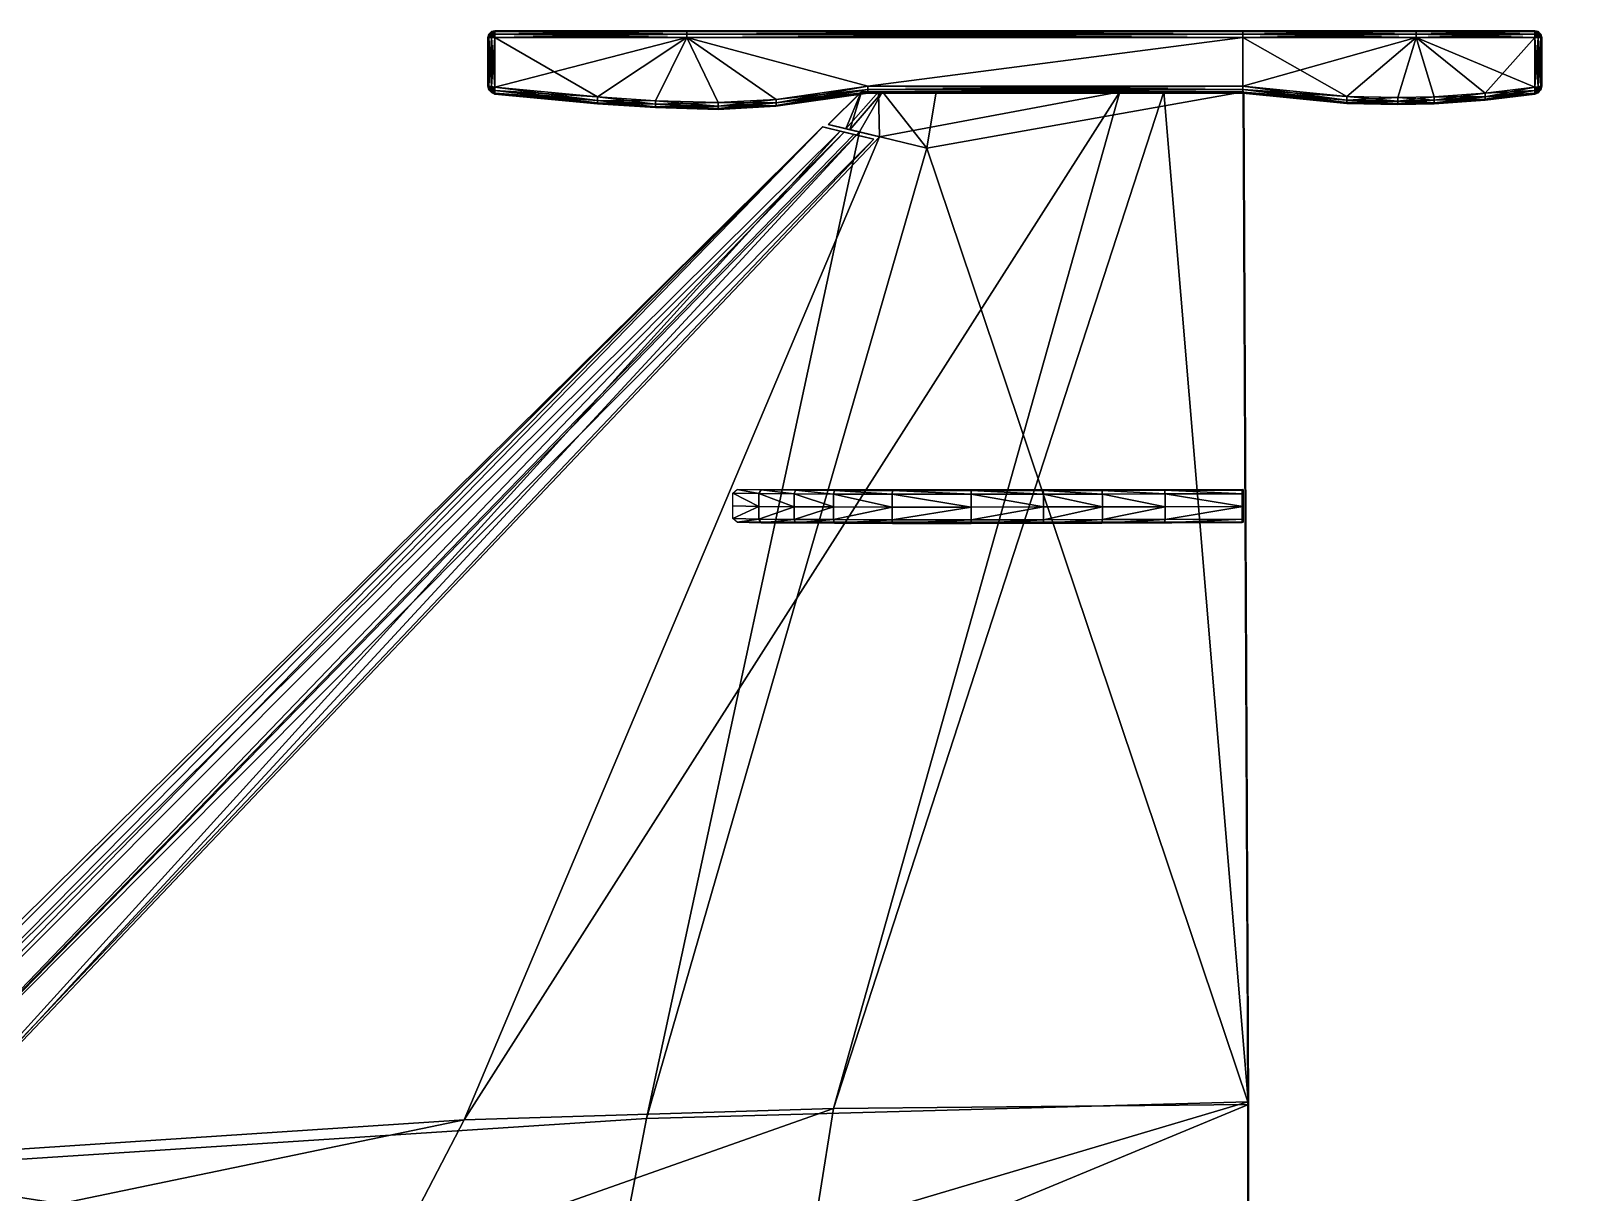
# Model space of a CAD drawing. Extents: x -9.8 to 5.7, y -5.1 to 5.1.
# Drawn here: x -1.013 to 3.205, y 1.9 to 5.09 of the extents above; entities that cross this region are included whole.
import ezdxf

# ---------------------------------------------------------------- set-up
doc = ezdxf.new("R2010")
doc.units = 0
doc.layers.add('ShapeIndexedFaceSet', color=250, linetype='CONTINUOUS')

msp = doc.modelspace()

# ---------------------------------------------------------------- meshes
at = {"layer": 'ShapeIndexedFaceSet', "color": 250}
mesh = msp.add_polyface(dxfattribs=at)
corners = [(0.24531, 4.937881, -1.72853), (0.24752, 4.929351, -1.72861), (0.253539, 4.932031, -1.73097), (0.25227, 4.936951, -1.73092), (0.245309, 5.071471, -1.728529), (0.25227, 5.071471, -1.730919), (0.24752, 5.079711, -1.728609), (0.253539, 5.076231, -1.730969), (0.253539, 5.085741, -1.728829), (0.24276, 4.938221, -1.72558), (0.24531, 4.928371, -1.72566), (0.24276, 5.071471, -1.725579), (0.245309, 5.080981, -1.725659), (0.25227, 5.087941, -1.725859), (0.24276, 4.938221, -1.70135), (0.24531, 4.928371, -1.70128), (0.24276, 5.07147, -1.701349), (0.245309, 5.08098, -1.701279), (0.25227, 5.087941, -1.701069), (0.24531, 4.937881, -1.69841), (0.24751, 4.92935, -1.69833), (0.245309, 5.07147, -1.698409), (0.24752, 5.079711, -1.698329), (0.253539, 5.085741, -1.698109), (0.253539, 4.922521, -1.69811), (0.253539, 4.932031, -1.69597), (0.25227, 4.936951, -1.69602), (0.25227, 5.07147, -1.696019), (0.253539, 5.076231, -1.695969)]
mesh.append_faces([[corners[k] for k in face] for face in [(0, 1, 2), (2, 3, 0), (4, 0, 3), (3, 5, 4), (6, 4, 5), (5, 7, 6), (8, 6, 7), (9, 10, 1), (1, 0, 9), (11, 9, 0), (0, 4, 11), (12, 11, 4), (4, 6, 12), (13, 12, 6), (6, 8, 13), (14, 15, 10), (10, 9, 14), (16, 14, 9), (9, 11, 16), (17, 16, 11), (11, 12, 17), (18, 17, 12), (12, 13, 18), (19, 20, 15), (15, 14, 19), (21, 19, 14), (14, 16, 21), (22, 21, 16), (16, 17, 22), (23, 22, 17), (17, 18, 23), (24, 20, 25), (26, 25, 20), (20, 19, 26), (27, 26, 19), (19, 21, 27), (28, 27, 21), (21, 22, 28)]], dxfattribs={"color": 250})
mesh = msp.add_polyface(dxfattribs=at)
corners = [(0.789049, 5.071471, -1.750389), (0.261779, 5.071471, -1.732099), (0.261779, 4.935701, -1.73211), (0.257029, 4.928091, -1.73111), (0.261779, 4.926191, -1.73131), (0.253539, 4.932031, -1.73097), (0.25227, 4.936951, -1.73092), (0.25227, 5.071471, -1.730919), (0.253539, 5.076231, -1.730969), (0.257029, 5.079711, -1.731109), (0.261779, 5.080981, -1.731309), (0.789049, 5.080981, -1.748799), (0.24752, 4.929351, -1.72861), (0.253539, 5.085741, -1.728829), (0.261779, 5.087941, -1.729119), (0.789049, 5.087941, -1.744479), (0.261779, 5.090491, -1.726139), (0.25227, 5.087941, -1.725859), (0.789049, 5.090491, -1.738559), (0.261779, 5.09049, -1.700799), (0.25227, 5.087941, -1.701069), (0.789049, 5.09049, -1.688369), (0.261779, 5.087941, -1.697809), (0.253539, 5.085741, -1.698109), (0.789049, 5.087941, -1.682459), (0.257029, 5.079711, -1.695819), (0.253539, 5.076231, -1.695969), (0.24752, 5.079711, -1.698329), (0.261779, 5.08098, -1.695629), (0.789049, 5.08098, -1.678129), (0.257029, 4.928091, -1.69582), (0.261779, 4.9357, -1.69483), (0.261779, 4.92619, -1.69563), (0.253539, 4.932031, -1.69597), (0.25227, 4.936951, -1.69602), (0.261779, 5.07147, -1.694829), (0.25227, 5.07147, -1.696019), (0.789049, 5.07147, -1.676549), (0.54333, 4.908511, -1.68404)]
mesh.append_faces([[corners[k] for k in face] for face in [(0, 1, 2), (3, 4, 2), (5, 3, 2), (6, 5, 2), (7, 6, 2), (2, 1, 7), (8, 7, 1), (9, 8, 1), (10, 9, 1), (11, 10, 1), (3, 5, 12), (8, 9, 13), (14, 13, 9), (9, 10, 14), (15, 14, 10), (16, 17, 13), (13, 14, 16), (18, 16, 14), (19, 20, 17), (17, 16, 19), (21, 19, 16), (22, 23, 20), (20, 19, 22), (24, 22, 19), (25, 26, 27), (27, 23, 25), (28, 25, 23), (23, 22, 28), (29, 28, 22), (30, 31, 32), (33, 31, 30), (34, 31, 33), (35, 31, 34), (34, 36, 35), (26, 35, 36), (25, 35, 26), (28, 35, 25), (37, 35, 28), (38, 31, 35)]], dxfattribs={"color": 250})
mesh = msp.add_polyface(dxfattribs=at)
corners = [(0.789049, 5.071471, -1.750389), (1.03475, 4.901961, -1.75608), (1.286229, 4.938221, -1.76005), (0.703319, 4.898291, -1.74798), (0.87478, 4.892931, -1.75258), (0.261779, 4.935701, -1.73211), (0.54333, 4.908511, -1.7429), (1.03454, 4.892421, -1.75425), (0.703309, 4.888781, -1.7465), (0.261779, 5.071471, -1.732099), (0.789049, 5.080981, -1.748799), (1.286229, 4.928711, -1.75805), (1.03419, 4.885411, -1.74925), (0.261779, 4.919231, -1.72912), (0.543589, 4.892011, -1.73819), (0.54343, 4.898991, -1.74164), (0.261779, 5.080981, -1.731309), (0.789049, 5.087941, -1.744479), (1.286229, 4.921751, -1.75259), (1.03398, 4.882831, -1.74242), (0.261779, 4.916681, -1.72614), (0.54368, 4.889461, -1.73348), (0.261779, 5.087941, -1.729119), (0.789049, 5.090491, -1.738559), (1.286229, 4.919201, -1.74513), (1.03398, 4.882831, -1.68451), (0.261779, 4.91668, -1.7008), (0.54368, 4.889461, -1.69345), (0.261779, 5.090491, -1.726139), (0.789049, 5.09049, -1.688369), (1.286229, 4.919201, -1.68181), (1.03419, 4.88541, -1.67769), (0.261779, 4.919231, -1.69781), (0.543589, 4.892011, -1.68874), (0.261779, 5.09049, -1.700799), (0.789049, 5.087941, -1.682459), (1.286229, 4.921751, -1.67435), (1.03454, 4.89242, -1.67269), (0.261779, 4.92619, -1.69563), (0.54343, 4.898991, -1.6853), (0.261779, 5.087941, -1.697809), (0.789049, 5.08098, -1.678129), (1.286229, 4.92871, -1.66889), (1.03475, 4.90196, -1.67085), (0.261779, 5.08098, -1.695629), (0.789049, 5.07147, -1.676549), (0.261779, 5.07147, -1.694829), (0.54333, 4.908511, -1.68404), (0.87478, 4.892931, -1.67436), (0.703319, 4.898291, -1.67896), (1.286229, 4.93822, -1.66689), (0.703309, 4.888781, -1.68044), (0.87479, 4.88342, -1.67603)]
mesh.append_faces([[corners[k] for k in face] for face in [(0, 1, 2), (0, 3, 4), (5, 6, 0), (2, 1, 7), (4, 3, 8), (9, 0, 10), (11, 7, 12), (13, 14, 15), (16, 10, 17), (18, 12, 19), (20, 21, 14), (22, 17, 23), (24, 19, 25), (26, 27, 21), (28, 23, 29), (30, 25, 31), (32, 33, 27), (34, 29, 35), (36, 31, 37), (38, 39, 33), (40, 35, 41), (42, 37, 43), (44, 41, 45), (46, 45, 47), (48, 49, 45), (50, 43, 45), (0, 4, 1), (0, 6, 3), (7, 1, 4), (8, 3, 6), (6, 15, 8), (33, 39, 51), (43, 37, 52), (52, 48, 43), (49, 51, 39), (39, 47, 49), (45, 49, 47), (45, 43, 48)]], dxfattribs={"color": 250})
mesh = msp.add_polyface(dxfattribs=at)
corners = [(2.316619, 5.071471, -1.756629), (1.286229, 4.938221, -1.76005), (2.316129, 4.938221, -1.75664), (0.789049, 5.071471, -1.750389), (1.286229, 4.928711, -1.75805), (2.316129, 4.928711, -1.75479), (1.03454, 4.892421, -1.75425), (2.316619, 5.080981, -1.754779), (0.789049, 5.080981, -1.748799), (1.286229, 4.921751, -1.75259), (2.316129, 4.921751, -1.74973), (1.03419, 4.885411, -1.74925), (2.316619, 5.087951, -1.749719), (0.789049, 5.087941, -1.744479), (1.286229, 4.919201, -1.74513), (2.316129, 4.919201, -1.74282), (1.03398, 4.882831, -1.74242), (2.316619, 5.090491, -1.742809), (0.789049, 5.090491, -1.738559), (1.286229, 4.919201, -1.68181), (2.316129, 4.919201, -1.68412), (1.03398, 4.882831, -1.68451), (2.316619, 5.090491, -1.684119), (0.789049, 5.09049, -1.688369), (1.286229, 4.921751, -1.67435), (2.316129, 4.921751, -1.67721), (1.03419, 4.88541, -1.67769), (2.316619, 5.087941, -1.677209), (0.789049, 5.087941, -1.682459), (1.286229, 4.92871, -1.66889), (2.316129, 4.928711, -1.67214), (1.03454, 4.89242, -1.67269), (2.316619, 5.08098, -1.672149), (0.789049, 5.08098, -1.678129), (1.286229, 4.93822, -1.66689), (2.316129, 4.938221, -1.67029), (1.03475, 4.90196, -1.67085), (2.316619, 5.07147, -1.670299), (0.789049, 5.07147, -1.676549)]
mesh.append_faces([[corners[k] for k in face] for face in [(0, 1, 2), (1, 0, 3), (4, 5, 2), (2, 1, 4), (6, 4, 1), (7, 8, 3), (3, 0, 7), (9, 10, 5), (5, 4, 9), (11, 9, 4), (12, 13, 8), (8, 7, 12), (14, 15, 10), (10, 9, 14), (16, 14, 9), (17, 18, 13), (13, 12, 17), (19, 20, 15), (15, 14, 19), (21, 19, 14), (22, 23, 18), (18, 17, 22), (24, 25, 20), (20, 19, 24), (26, 24, 19), (27, 28, 23), (23, 22, 27), (29, 30, 25), (25, 24, 29), (31, 29, 24), (32, 33, 28), (28, 27, 32), (34, 35, 30), (30, 29, 34), (36, 34, 29), (37, 38, 33), (33, 32, 37), (38, 37, 34), (35, 34, 37)]], dxfattribs={"color": 250})
mesh = msp.add_polyface(dxfattribs=at)
corners = [(3.118559, 5.071471, -1.732099), (2.792259, 5.071471, -1.744399), (2.982259, 4.918861, -1.73762), (2.316129, 4.938221, -1.75664), (2.60226, 4.909561, -1.75009), (2.316619, 5.071471, -1.756629), (2.316129, 4.928711, -1.75479), (2.792259, 5.080981, -1.743069), (2.316619, 5.080981, -1.754779), (3.118559, 5.080981, -1.731309), (2.792259, 5.087941, -1.739439), (2.316619, 5.087951, -1.749719), (3.118559, 5.087941, -1.729119), (2.792259, 5.090491, -1.734489), (2.316619, 5.090491, -1.742809), (3.118559, 5.090491, -1.726139), (2.792259, 5.090491, -1.692439), (2.316619, 5.090491, -1.684119), (3.118559, 5.090491, -1.700799), (2.792259, 5.087941, -1.687489), (2.316619, 5.087941, -1.677209), (3.118559, 5.087941, -1.697809), (2.792259, 5.080981, -1.683869), (2.316619, 5.08098, -1.672149), (3.118559, 5.080981, -1.695629), (2.792259, 5.07147, -1.682539), (2.316619, 5.07147, -1.670299), (3.118559, 5.071471, -1.694829), (2.60226, 4.909561, -1.67684), (2.316129, 4.938221, -1.67029), (3.118559, 4.935361, -1.69483), (2.982259, 4.918861, -1.68931), (2.74226, 4.906701, -1.746), (2.842259, 4.909141, -1.74272), (2.842259, 4.909141, -1.68422), (2.74226, 4.906701, -1.68094)]
mesh.append_faces([[corners[k] for k in face] for face in [(0, 1, 2), (3, 4, 1), (1, 5, 3), (4, 3, 6), (7, 8, 5), (5, 1, 7), (9, 7, 1), (1, 0, 9), (10, 11, 8), (8, 7, 10), (12, 10, 7), (7, 9, 12), (13, 14, 11), (11, 10, 13), (15, 13, 10), (10, 12, 15), (16, 17, 14), (14, 13, 16), (18, 16, 13), (13, 15, 18), (19, 20, 17), (17, 16, 19), (21, 19, 16), (22, 23, 20), (20, 19, 22), (24, 22, 19), (25, 26, 23), (23, 22, 25), (27, 25, 22), (28, 29, 26), (26, 25, 28), (30, 31, 25), (1, 32, 33), (25, 34, 35), (1, 33, 2), (25, 35, 28), (1, 4, 32), (25, 31, 34)]], dxfattribs={"color": 250})
mesh = msp.add_polyface(dxfattribs=at)
corners = [(2.982259, 4.918861, -1.73762), (3.118559, 4.935361, -1.73211), (3.118559, 5.071471, -1.732099), (3.12332, 5.079711, -1.731109), (3.118559, 5.080981, -1.731309), (3.1268, 5.076231, -1.730969), (3.128079, 5.071471, -1.730919), (3.128079, 4.936781, -1.73092), (3.1268, 4.931831, -1.73097), (3.12332, 4.927831, -1.73111), (3.118559, 4.925851, -1.73131), (2.982259, 4.909351, -1.73659), (3.1268, 5.085741, -1.728829), (3.118559, 5.087941, -1.729119), (3.1268, 4.922321, -1.72883), (3.118559, 4.918891, -1.72912), (3.128079, 5.087941, -1.725859), (3.118559, 5.090491, -1.726139), (3.128079, 5.087941, -1.701069), (3.118559, 5.090491, -1.700799), (3.1268, 5.085741, -1.698109), (3.118559, 5.087941, -1.697809), (2.792259, 5.090491, -1.692439), (3.12332, 5.079711, -1.695819), (3.118559, 5.080981, -1.695629), (3.1268, 5.076231, -1.695969), (3.118559, 4.925851, -1.69563), (3.12332, 4.927831, -1.69582), (3.1268, 4.922321, -1.69811), (3.118559, 4.918891, -1.69781), (2.792259, 5.087941, -1.687489), (3.118559, 5.071471, -1.694829), (3.128079, 5.071471, -1.696019), (3.118559, 4.935361, -1.69483), (3.128079, 4.936781, -1.69602), (3.1268, 4.931831, -1.69597), (2.982259, 4.918861, -1.68931), (2.792259, 5.080981, -1.683869), (2.792259, 5.07147, -1.682539)]
mesh.append_faces([[corners[k] for k in face] for face in [(0, 1, 2), (3, 4, 2), (5, 3, 2), (6, 5, 2), (7, 6, 2), (2, 1, 7), (8, 7, 1), (9, 8, 1), (10, 9, 1), (11, 10, 1), (12, 13, 4), (4, 3, 12), (8, 9, 14), (15, 14, 9), (9, 10, 15), (16, 17, 13), (13, 12, 16), (18, 19, 17), (17, 16, 18), (20, 21, 19), (19, 18, 20), (22, 19, 21), (23, 24, 21), (21, 20, 23), (25, 23, 20), (26, 27, 28), (28, 29, 26), (30, 21, 24), (23, 31, 24), (25, 31, 23), (32, 31, 25), (33, 31, 32), (32, 34, 33), (35, 33, 34), (27, 33, 35), (26, 33, 27), (36, 33, 26), (37, 24, 31), (38, 31, 33)]], dxfattribs={"color": 250})
mesh = msp.add_polyface(dxfattribs=at)
corners = [(3.132829, 5.079711, -1.728609), (3.1268, 5.085741, -1.728829), (3.12332, 5.079711, -1.731109), (3.1268, 5.076231, -1.730969), (3.135039, 5.071471, -1.728529), (3.128079, 5.071471, -1.730919), (3.135039, 4.937831, -1.72853), (3.128079, 4.936781, -1.73092), (3.132829, 4.929261, -1.72861), (3.1268, 4.931831, -1.73097), (3.135039, 5.080981, -1.725659), (3.128079, 5.087941, -1.725859), (3.137589, 5.071471, -1.725579), (3.137589, 4.938221, -1.72558), (3.135039, 4.928321, -1.72566), (3.135039, 5.080981, -1.701279), (3.128079, 5.087941, -1.701069), (3.137589, 5.071471, -1.701349), (3.137589, 4.938221, -1.70135), (3.135039, 4.928321, -1.70128), (3.132829, 5.079711, -1.698329), (3.1268, 5.085741, -1.698109), (3.135039, 5.071471, -1.698409), (3.135039, 4.937831, -1.69841), (3.132829, 4.929261, -1.69833), (3.1268, 5.076231, -1.695969), (3.128079, 5.071471, -1.696019), (3.128079, 4.936781, -1.69602), (3.1268, 4.931831, -1.69597)]
mesh.append_faces([[corners[k] for k in face] for face in [(0, 1, 2), (2, 3, 0), (4, 0, 3), (3, 5, 4), (6, 4, 5), (5, 7, 6), (8, 6, 7), (7, 9, 8), (10, 11, 1), (1, 0, 10), (12, 10, 0), (0, 4, 12), (13, 12, 4), (4, 6, 13), (14, 13, 6), (6, 8, 14), (15, 16, 11), (11, 10, 15), (17, 15, 10), (10, 12, 17), (18, 17, 12), (12, 13, 18), (19, 18, 13), (13, 14, 19), (20, 21, 16), (16, 15, 20), (22, 20, 15), (15, 17, 22), (23, 22, 17), (17, 18, 23), (24, 23, 18), (18, 19, 24), (21, 20, 25), (26, 25, 20), (20, 22, 26), (27, 26, 22), (22, 23, 27), (28, 27, 23), (23, 24, 28)]], dxfattribs={"color": 250})
mesh = msp.add_polyface(dxfattribs=at)
corners = [(1.318479, 4.798981, -1.738281), (-1.337128, 1.998982, -1.983348), (0.17756, 2.099142, -2.011927), (0.67839, 2.103231, -1.773217), (-1.516518, 1.959892, -1.879808), (1.26297, 4.81237, -1.682941), (0.261779, 4.926191, -1.73131), (0.54343, 4.898991, -1.74164), (0.54333, 4.908511, -1.7429), (0.261779, 4.935701, -1.73211), (0.261779, 4.919231, -1.72912), (0.253539, 4.922521, -1.72883), (0.257029, 4.928091, -1.73111), (0.24752, 4.929351, -1.72861), (0.543589, 4.892011, -1.73819), (0.261779, 4.916681, -1.72614), (0.25227, 4.920481, -1.72586), (0.24531, 4.928371, -1.72566), (0.54368, 4.889461, -1.73348), (0.261779, 4.91668, -1.7008), (0.25227, 4.920481, -1.70107), (0.24531, 4.928371, -1.70128), (0.54368, 4.889461, -1.69345), (0.261779, 4.919231, -1.69781), (0.253539, 4.922521, -1.69811), (0.24751, 4.92935, -1.69833), (0.543589, 4.892011, -1.68874), (0.261779, 4.92619, -1.69563), (0.257029, 4.928091, -1.69582), (0.253539, 4.932031, -1.69597), (0.261779, 4.9357, -1.69483), (0.54333, 4.908511, -1.68404), (0.54343, 4.898991, -1.6853), (1.16231, 4.8261, -1.692501), (1.221569, 4.811831, -1.684851), (-1.62156, 1.962422, -1.885148), (-1.336193, 2.009392, -1.982438), (1.30314, 4.792241, -1.738871), (1.21008, 4.814581, -1.721111), (-1.638128, 1.989812, -1.943258), (1.16178, 4.826241, -1.702581), (-1.69489, 1.981012, -1.924378), (1.247929, 4.805631, -1.683381), (-1.508702, 1.970802, -1.878718)]
mesh.append_faces([[corners[k] for k in face] for face in [(0, 1, 2), (3, 4, 5), (1, 0, 5), (6, 7, 8), (8, 9, 6), (7, 6, 10), (11, 10, 6), (6, 12, 11), (13, 11, 12), (14, 10, 15), (16, 15, 10), (10, 11, 16), (17, 16, 11), (11, 13, 17), (18, 15, 19), (20, 19, 15), (15, 16, 20), (21, 20, 16), (16, 17, 21), (22, 19, 23), (24, 23, 19), (19, 20, 24), (25, 24, 20), (20, 21, 25), (26, 23, 27), (28, 27, 23), (23, 24, 28), (29, 28, 24), (30, 31, 32), (32, 27, 30), (33, 34, 35), (36, 37, 38), (38, 39, 36), (39, 38, 40), (40, 41, 39), (41, 40, 33), (34, 42, 43), (37, 36, 43), (43, 42, 37)]], dxfattribs={"color": 250})
mesh = msp.add_polyface(dxfattribs=at)
corners = [(3.118559, 4.935361, -1.73211), (2.982259, 4.918861, -1.73762), (2.982259, 4.909351, -1.73659), (2.316129, 4.928711, -1.75479), (2.60226, 4.900051, -1.74852), (2.60226, 4.909561, -1.75009), (2.982259, 4.902381, -1.73376), (3.118559, 4.918891, -1.72912), (3.118559, 4.925851, -1.73131), (2.316129, 4.921751, -1.74973), (2.60226, 4.893081, -1.74423), (3.118559, 4.916341, -1.72614), (3.128079, 4.920301, -1.72586), (3.1268, 4.922321, -1.72883), (2.982259, 4.899831, -1.72989), (2.316129, 4.919201, -1.74282), (3.118559, 4.916341, -1.7008), (3.128079, 4.920301, -1.70107), (2.982259, 4.899831, -1.69705), (2.60226, 4.890531, -1.73836), (2.316129, 4.919201, -1.68412), (3.118559, 4.918891, -1.69781), (3.1268, 4.922321, -1.69811), (2.982259, 4.902381, -1.69318), (2.60226, 4.890531, -1.68857), (2.316129, 4.921751, -1.67721), (2.982259, 4.909351, -1.69035), (3.118559, 4.925851, -1.69563), (2.316129, 4.928711, -1.67214), (2.60226, 4.900051, -1.67841), (2.60226, 4.893081, -1.68271), (2.982259, 4.918861, -1.68931), (2.316129, 4.938221, -1.67029), (2.60226, 4.909561, -1.67684), (2.842259, 4.899631, -1.74146), (2.842259, 4.909141, -1.74272), (2.74226, 4.906701, -1.746), (2.842259, 4.909141, -1.68422), (2.842259, 4.899631, -1.68547), (2.74226, 4.897191, -1.68233), (2.74226, 4.906701, -1.68094), (2.74226, 4.897191, -1.7446)]
mesh.append_faces([[corners[k] for k in face] for face in [(0, 1, 2), (3, 4, 5), (6, 7, 8), (8, 2, 6), (9, 10, 4), (4, 3, 9), (11, 12, 13), (13, 7, 11), (14, 11, 7), (7, 6, 14), (10, 9, 15), (16, 17, 12), (12, 11, 16), (18, 16, 11), (11, 14, 18), (19, 15, 20), (21, 22, 17), (17, 16, 21), (23, 21, 16), (16, 18, 23), (24, 20, 25), (26, 27, 21), (21, 23, 26), (28, 29, 30), (30, 25, 28), (27, 26, 31), (32, 33, 29), (29, 28, 32), (34, 35, 36), (37, 38, 39), (39, 40, 37), (2, 1, 35), (35, 34, 2), (6, 2, 34), (31, 26, 38), (38, 37, 31), (41, 36, 5), (5, 4, 41), (29, 33, 40)]], dxfattribs={"color": 250})
mesh = msp.add_polyface(dxfattribs=at)
corners = [(1.97819, 4.922791, -1.73209), (0.17756, 2.099142, -2.011927), (1.19188, 2.130522, -1.948777), (1.35333, 3.747359, -1.495047), (1.35333, 3.782289, -1.488557), (1.570239, 3.782239, -1.485507), (1.570239, 3.747309, -1.491997), (1.19194, 3.74781, -1.525857), (1.19194, 3.78274, -1.519377), (1.08363, 3.74835, -1.562777), (1.08363, 3.78328, -1.556297), (0.98655, 3.74907, -1.612107), (0.98655, 3.784, -1.605617), (0.91546, 3.750731, -1.725227), (0.91546, 3.785741, -1.724717), (0.99354, 3.73918, -1.619917), (1.08753, 3.73848, -1.572167), (1.19451, 3.73795, -1.535697), (2.31748, 3.741011, -1.709107), (0.92736, 3.740721, -1.725237), (1.56993, 3.737459, -1.502147), (1.35434, 3.737499, -1.505177), (1.35333, 3.817389, -1.494017), (1.570239, 3.817349, -1.490967), (1.19194, 3.81784, -1.524837), (1.08363, 3.81838, -1.561757), (0.98655, 3.81911, -1.611077), (0.91546, 3.820761, -1.724207), (1.35434, 3.827539, -1.503857), (1.19451, 3.82798, -1.534377), (1.08753, 3.82852, -1.570847)]
mesh.append_faces([[corners[k] for k in face] for face in [(0, 1, 2), (3, 4, 5), (5, 6, 3), (7, 8, 4), (4, 3, 7), (9, 10, 8), (8, 7, 9), (11, 12, 10), (10, 9, 11), (13, 14, 12), (12, 11, 13), (15, 16, 17), (18, 19, 15), (20, 15, 17), (21, 20, 17), (6, 20, 21), (21, 3, 6), (3, 21, 17), (17, 7, 3), (7, 17, 16), (16, 9, 7), (9, 16, 15), (15, 11, 9), (11, 15, 19), (19, 13, 11), (22, 23, 5), (5, 4, 22), (24, 22, 4), (4, 8, 24), (25, 24, 8), (8, 10, 25), (26, 25, 10), (10, 12, 26), (27, 26, 12), (12, 14, 27), (23, 22, 28), (22, 24, 29), (24, 25, 30)]], dxfattribs={"color": 250})
mesh = msp.add_polyface(dxfattribs=at)
corners = [(0.17756, 2.099142, -2.011927), (1.97819, 4.922791, -1.73209), (1.318479, 4.798981, -1.738281), (1.19188, 2.130522, -1.948777), (2.099239, 4.922791, -1.73209), (1.26297, 4.81237, -1.682941), (1.448259, 4.767691, -1.678271), (0.67839, 2.103231, -1.773217), (2.31746, 4.922791, -1.69629), (2.32999, 2.148361, -1.776857), (1.26889, 4.922791, -1.68552), (1.326399, 4.922791, -1.67809), (1.237239, 4.818571, -1.684381), (1.178069, 4.832841, -1.69201), (1.316, 4.922791, -1.71354), (1.225819, 4.821331, -1.720581), (1.26766, 4.922791, -1.69505), (1.17749, 4.832981, -1.702051), (1.473589, 4.922791, -1.67514), (2.314109, 3.82886, -1.618867), (2.10083, 3.82853, -1.571797), (1.929469, 3.82806, -1.539777), (0.99354, 3.82922, -1.618597), (0.92736, 3.830761, -1.723917), (2.31748, 3.830001, -1.707807), (1.56993, 3.82749, -1.500827), (1.35434, 3.827539, -1.503857), (1.19451, 3.82798, -1.534377), (1.767739, 3.82772, -1.516027), (2.10284, 3.81839, -1.562147), (1.93112, 3.81792, -1.530057), (1.76885, 3.81757, -1.506227), (1.570239, 3.817349, -1.490967), (1.35333, 3.817389, -1.494017), (1.08753, 3.82852, -1.570847), (1.19194, 3.81784, -1.524837), (1.16178, 4.826241, -1.702581), (1.21008, 4.814581, -1.721111), (1.30314, 4.792241, -1.738871), (1.221569, 4.811831, -1.684851), (1.16231, 4.8261, -1.692501), (1.247929, 4.805631, -1.683381)]
mesh.append_faces([[corners[k] for k in face] for face in [(0, 1, 2), (3, 4, 1), (5, 6, 7), (6, 8, 9), (10, 11, 12), (12, 13, 10), (14, 15, 2), (15, 14, 16), (16, 17, 15), (17, 16, 10), (10, 13, 17), (11, 5, 12), (11, 18, 6), (6, 5, 11), (18, 8, 6), (5, 2, 15), (13, 12, 5), (13, 5, 15), (17, 13, 15), (19, 20, 21), (22, 23, 24), (22, 24, 19), (25, 26, 27), (25, 27, 22), (25, 22, 19), (25, 19, 21), (28, 25, 21), (21, 20, 29), (28, 21, 30), (25, 28, 31), (26, 25, 32), (27, 26, 33), (34, 27, 35), (14, 2, 1), (36, 37, 38), (39, 40, 36), (41, 39, 36), (41, 36, 38)]], dxfattribs={"color": 250})
mesh = msp.add_polyface(dxfattribs=at)
corners = [(0.703309, 4.888781, -1.7465), (0.87478, 4.883421, -1.7509), (0.87478, 4.892931, -1.75258), (0.70329, 4.881821, -1.74245), (0.8748, 4.876461, -1.74632), (0.70328, 4.879271, -1.73693), (0.87481, 4.873911, -1.74005), (0.70328, 4.879271, -1.69001), (0.87481, 4.873911, -1.68688), (0.70329, 4.881821, -1.68448), (0.8748, 4.876461, -1.68062), (0.703309, 4.888781, -1.68044), (0.87479, 4.88342, -1.67603), (0.703319, 4.898291, -1.67896), (0.87478, 4.892931, -1.67436), (1.03454, 4.892421, -1.75425), (1.03419, 4.885411, -1.74925), (0.54343, 4.898991, -1.74164), (0.543589, 4.892011, -1.73819), (1.03398, 4.882831, -1.74242), (0.54368, 4.889461, -1.73348), (1.03398, 4.882831, -1.68451), (0.54368, 4.889461, -1.69345), (1.03419, 4.88541, -1.67769), (0.543589, 4.892011, -1.68874), (1.03454, 4.89242, -1.67269), (1.19451, 3.82798, -1.534377), (1.08753, 3.82852, -1.570847), (0.99354, 3.82922, -1.618597), (1.08363, 3.81838, -1.561757), (0.98655, 3.81911, -1.611077), (0.91546, 3.820761, -1.724207), (0.92736, 3.830761, -1.723917)]
mesh.append_faces([[corners[k] for k in face] for face in [(0, 1, 2), (3, 4, 1), (1, 0, 3), (5, 6, 4), (4, 3, 5), (7, 8, 6), (6, 5, 7), (9, 10, 8), (8, 7, 9), (11, 12, 10), (10, 9, 11), (13, 14, 12), (12, 11, 13), (2, 1, 15), (16, 15, 1), (1, 4, 16), (3, 0, 17), (17, 18, 3), (19, 16, 4), (4, 6, 19), (5, 3, 18), (18, 20, 5), (21, 19, 6), (6, 8, 21), (7, 5, 20), (20, 22, 7), (23, 21, 8), (8, 10, 23), (9, 7, 22), (22, 24, 9), (25, 23, 10), (10, 12, 25), (11, 9, 24), (26, 27, 28), (29, 30, 28), (28, 27, 29), (30, 31, 32), (32, 28, 30)]], dxfattribs={"color": 250})
mesh = msp.add_polyface(dxfattribs=at)
corners = [(2.319119, 4.922791, -1.73209), (2.33183, 2.140862, -1.845327), (2.32999, 2.148361, -1.776857), (2.099239, 4.922791, -1.73209), (1.19188, 2.130522, -1.948777), (2.10284, 3.74835, -1.563177), (2.10284, 3.78328, -1.556687), (2.316139, 3.78397, -1.603757), (2.316139, 3.74934, -1.610237), (1.93112, 3.74788, -1.531077), (1.93112, 3.78281, -1.524597), (1.76885, 3.74754, -1.507257), (1.76885, 3.782469, -1.500767), (1.570239, 3.747309, -1.491997), (1.570239, 3.782239, -1.485507), (2.314109, 3.73955, -1.620177), (2.31748, 3.741011, -1.709107), (0.99354, 3.73918, -1.619917), (1.929469, 3.73803, -1.541087), (2.10083, 3.7385, -1.573117), (1.56993, 3.737459, -1.502147), (1.767739, 3.73768, -1.517347), (2.10284, 3.81839, -1.562147), (2.316139, 3.81878, -1.609217), (1.93112, 3.81792, -1.530057), (1.76885, 3.81757, -1.506227), (1.570239, 3.817349, -1.490967), (1.929469, 3.82806, -1.539777), (1.767739, 3.82772, -1.516027), (1.56993, 3.82749, -1.500827), (2.314109, 3.82886, -1.618867), (2.31748, 3.830001, -1.707807)]
mesh.append_faces([[corners[k] for k in face] for face in [(0, 1, 2), (3, 4, 1), (5, 6, 7), (7, 8, 5), (9, 10, 6), (6, 5, 9), (11, 12, 10), (10, 9, 11), (13, 14, 12), (12, 11, 13), (15, 16, 17), (18, 19, 15), (20, 21, 18), (20, 18, 15), (20, 15, 17), (8, 15, 19), (19, 5, 8), (5, 19, 18), (18, 9, 5), (9, 18, 21), (21, 11, 9), (11, 21, 20), (20, 13, 11), (22, 23, 7), (7, 6, 22), (24, 22, 6), (6, 10, 24), (25, 24, 10), (10, 12, 25), (26, 25, 12), (12, 14, 26), (22, 24, 27), (24, 25, 28), (25, 26, 29), (8, 7, 23), (30, 31, 16), (30, 16, 15), (30, 15, 8), (30, 8, 23)]], dxfattribs={"color": 250})
mesh = msp.add_polyface(dxfattribs=at)
corners = [(2.32999, 2.148361, -1.776857), (2.31746, 4.922791, -1.69629), (2.319119, 4.922791, -1.73209), (2.33183, 2.140862, -1.845327), (2.099239, 4.922791, -1.73209), (2.316129, 4.919201, -1.74282), (2.60226, 4.890531, -1.73836), (2.60226, 4.893081, -1.74423), (2.316129, 4.919201, -1.68412), (2.60226, 4.890531, -1.68857), (2.316129, 4.921751, -1.67721), (2.60226, 4.893081, -1.68271), (2.74226, 4.906701, -1.746), (2.74226, 4.897191, -1.7446), (2.842259, 4.899631, -1.74146), (2.842259, 4.892671, -1.73803), (2.74226, 4.890221, -1.74079), (2.842259, 4.890121, -1.73335), (2.74226, 4.887671, -1.73558), (2.842259, 4.890121, -1.69358), (2.74226, 4.887671, -1.69135), (2.842259, 4.892671, -1.6889), (2.74226, 4.890221, -1.68614), (2.842259, 4.899631, -1.68547), (2.74226, 4.897191, -1.68233), (2.982259, 4.902381, -1.73376), (2.982259, 4.899831, -1.72989), (2.982259, 4.899831, -1.69705), (2.982259, 4.902381, -1.69318), (2.982259, 4.909351, -1.69035), (2.60226, 4.900051, -1.74852), (2.60226, 4.900051, -1.67841), (2.74226, 4.906701, -1.68094), (2.316139, 3.81878, -1.609217), (2.10284, 3.81839, -1.562147), (2.10083, 3.82853, -1.571797), (2.314109, 3.82886, -1.618867)]
mesh.append_faces([[corners[k] for k in face] for face in [(0, 1, 2), (3, 2, 4), (5, 6, 7), (8, 9, 6), (10, 11, 9), (12, 13, 14), (15, 14, 13), (13, 16, 15), (17, 15, 16), (16, 18, 17), (19, 17, 18), (18, 20, 19), (21, 19, 20), (20, 22, 21), (23, 21, 22), (22, 24, 23), (14, 15, 25), (26, 25, 15), (15, 17, 26), (27, 26, 17), (17, 19, 27), (28, 27, 19), (19, 21, 28), (29, 28, 21), (21, 23, 29), (16, 13, 30), (30, 7, 16), (18, 16, 7), (7, 6, 18), (20, 18, 6), (6, 9, 20), (22, 20, 9), (9, 11, 22), (24, 22, 11), (11, 31, 24), (32, 24, 31), (33, 34, 35), (35, 36, 33)]], dxfattribs={"color": 250})
mesh = msp.add_polyface(dxfattribs=at)
corners = [(3.06797, 1.124862, -1.870373), (4.01776, 1.066831, -1.759184), (4.01776, 1.221841, -1.734513), (2.92281, 1.261002, -1.845472), (3.00522, 1.03426, -1.625374), (2.95938, 1.141091, -1.701603), (4.01776, 1.075841, -1.721504), (4.01776, 0.950956, -1.703944), (3.04133, 0.925172, -1.549234), (3.23369, 0.966946, -1.978414), (4.01776, 0.905815, -1.876305), (2.91307, 1.261001, -1.745842), (4.01776, 1.221841, -1.726063), (3.1268, 4.922321, -1.72883), (3.132829, 4.929261, -1.72861), (3.1268, 4.931831, -1.73097), (3.128079, 4.920301, -1.72586), (3.135039, 4.928321, -1.72566), (3.128079, 4.920301, -1.70107), (3.135039, 4.928321, -1.70128), (3.1268, 4.922321, -1.69811), (3.132829, 4.929261, -1.69833), (3.12332, 4.927831, -1.69582), (3.1268, 4.931831, -1.69597), (3.68302, 0.96899, -1.529564), (3.68505, 0.969076, -1.671874), (3.71173, 0.961165, -1.669764), (3.7097, 0.961079, -1.529854), (3.72262, 0.941511, -1.656514), (3.72059, 0.941426, -1.529474), (3.54744, 0.947097, -1.636944), (3.54633, 0.947051, -1.526684), (3.54015, 0.936187, -1.526594), (3.5621, 0.951731, -1.642074), (3.56099, 0.951684, -1.526894), (3.72043, 0.92678, -1.529044)]
mesh.append_faces([[corners[k] for k in face] for face in [(0, 1, 2), (2, 3, 0), (4, 5, 6), (6, 7, 4), (8, 4, 7), (9, 10, 1), (1, 0, 9), (6, 5, 11), (11, 12, 6), (6, 12, 2), (2, 1, 6), (7, 6, 1), (1, 10, 7), (3, 2, 12), (12, 11, 3), (13, 14, 15), (16, 17, 14), (14, 13, 16), (18, 19, 17), (17, 16, 18), (20, 21, 19), (19, 18, 20), (22, 23, 21), (21, 20, 22), (24, 25, 26), (26, 27, 24), (27, 26, 28), (28, 29, 27), (30, 31, 32), (31, 30, 33), (33, 34, 31), (34, 33, 25), (25, 24, 34), (24, 27, 29), (24, 29, 35), (31, 34, 24), (32, 31, 24), (32, 24, 35)]], dxfattribs={"color": 250})
mesh = msp.add_polyface(dxfattribs=at)
corners = [(-2.029624, 1.668592, -1.92509), (-1.883886, 1.646581, -1.87795), (-1.9768, 1.451281, -1.851971), (-1.898347, 1.795962, -1.913739), (-1.794224, 1.782172, -1.887009), (-1.726068, 1.961142, -1.899668), (-1.623009, 1.952012, -1.885878), (-1.862213, 1.521052, -2.032831), (-1.603625, 1.729072, -2.00978), (-1.894534, 1.697002, -1.95981), (-2.059909, 1.520662, -1.981691), (-1.827027, 1.771712, -1.958399), (-1.337128, 1.998982, -1.983348), (-1.639686, 1.979402, -1.944078), (0.17756, 2.099142, -2.011927), (-1.696403, 1.970602, -1.925188), (-1.883246, 1.783742, -1.938289), (-1.997848, 1.672912, -1.94682), (-2.175664, 1.546052, -1.927721), (-2.154689, 1.532382, -1.948301), (-1.516518, 1.959892, -1.879808), (-1.557134, 1.727142, -1.87378), (-1.573663, 1.646292, -1.86709), (-1.207344, 1.645951, -1.85426), (-0.03085, 1.699233, -2.05068), (-1.62156, 1.962422, -1.885148), (-1.724479, 1.971552, -1.898918), (1.16231, 4.8261, -1.692501), (-1.69489, 1.981012, -1.924378), (-1.508702, 1.970802, -1.878718), (-1.336193, 2.009392, -1.982438), (-1.638128, 1.989812, -1.943258)]
mesh.append_faces([[corners[k] for k in face] for face in [(0, 1, 2), (1, 0, 3), (3, 4, 1), (4, 3, 5), (5, 6, 4), (7, 8, 9), (9, 10, 7), (8, 11, 9), (11, 8, 12), (12, 13, 11), (14, 12, 8), (11, 13, 15), (15, 16, 11), (11, 16, 17), (17, 9, 11), (10, 9, 17), (0, 17, 16), (16, 3, 0), (17, 0, 18), (18, 19, 17), (15, 5, 3), (3, 16, 15), (6, 20, 21), (21, 4, 6), (22, 1, 4), (4, 21, 22), (15, 13, 12), (6, 5, 15), (6, 15, 12), (20, 6, 12), (21, 23, 22), (20, 23, 21), (24, 8, 7), (25, 26, 27), (27, 26, 28), (29, 30, 31), (26, 25, 29), (26, 29, 31), (28, 26, 31)]], dxfattribs={"color": 250})
mesh = msp.add_polyface(dxfattribs=at)
corners = [(-0.15809, 1.269933, -2.168602), (-0.13554, 1.446873, -2.091721), (-0.81481, 1.479983, -2.090281), (-0.87718, 1.303443, -2.172532), (1.11215, 1.361363, -2.016992), (-0.61403, 1.23623, -1.691853), (-0.1024, 1.20342, -1.673693), (-0.31276, 1.11053, -1.570073), (-0.89478, 1.175104, -2.295183), (-0.13749, 1.150734, -2.249513), (1.13375, 1.215003, -2.071353), (-0.03085, 1.699233, -2.05068), (1.11285, 1.635902, -1.99195), (-1.603625, 1.729072, -2.00978), (0.17756, 2.099142, -2.011927), (1.19188, 2.130522, -1.948777), (0.53975, 1.357691, -1.746232), (-0.97873, 1.373681, -1.759032), (-1.207344, 1.645951, -1.85426), (0.58714, 1.631021, -1.76829), (-1.516518, 1.959892, -1.879808), (0.67839, 2.103231, -1.773217), (1.26297, 4.81237, -1.682941), (-1.337128, 1.998982, -1.983348), (0.16722, 1.248841, -1.692512), (0.51687, 1.17433, -1.651703), (0.1718, 1.15659, -1.623653), (0.28043, 1.15621, -1.624843), (0.02314, 1.24884, -1.693512), (-0.31276, 1.110532, -1.867153), (-0.61403, 1.236232, -1.867153), (-0.1024, 1.203422, -1.867153), (0.02314, 1.248842, -1.867152), (0.16722, 1.248842, -1.867152), (0.28043, 1.156212, -1.867153), (0.1718, 1.156592, -1.867153), (-1.508702, 1.970802, -1.878718), (-1.62156, 1.962422, -1.885148), (1.221569, 4.811831, -1.684851)]
mesh.append_faces([[corners[k] for k in face] for face in [(0, 1, 2), (2, 3, 0), (4, 1, 0), (5, 6, 7), (8, 9, 0), (0, 3, 8), (10, 0, 9), (2, 1, 11), (12, 11, 1), (13, 11, 14), (15, 14, 11), (16, 17, 18), (18, 19, 16), (19, 18, 20), (20, 21, 19), (22, 20, 23), (24, 16, 25), (26, 24, 25), (27, 26, 25), (6, 5, 17), (28, 6, 17), (28, 17, 16), (24, 28, 16), (7, 29, 30), (30, 5, 7), (6, 31, 29), (28, 32, 31), (31, 6, 28), (24, 33, 32), (32, 28, 24), (27, 34, 35), (35, 26, 27), (26, 35, 33), (33, 24, 26), (32, 33, 35), (32, 35, 29), (31, 32, 29), (36, 37, 38)]], dxfattribs={"color": 250})
mesh = msp.add_polyface(dxfattribs=at)
corners = [(1.29208, 0.688496, -2.361606), (1.22593, 0.901683, -2.284495), (-0.1024, 0.987571, -2.365164), (1.15682, 1.092843, -2.167853), (-0.13749, 1.150734, -2.249513), (2.42174, 0.6318, -2.297676), (-0.15809, 1.269933, -2.168602), (1.13375, 1.215003, -2.071353), (1.11215, 1.361363, -2.016992), (2.33148, 1.285602, -1.901262), (0.51148, 1.09195, -1.557703), (0.51687, 1.17433, -1.651703), (2.16995, 1.166951, -1.696103), (2.04863, 1.06844, -1.603094), (0.50515, 0.973684, -1.448014), (1.98441, 0.949326, -1.498754), (0.50012, 0.848162, -1.360475), (2.5057, 0.80175, -1.425655), (0.49812, 0.765846, -1.318775), (2.49957, 0.695565, -1.378186), (2.34714, 1.167892, -1.950003), (1.56396, 1.177513, -2.044923), (0.53975, 1.357691, -1.746232), (2.33148, 1.285601, -1.741652), (-0.13554, 1.446873, -2.091721), (1.11285, 1.635902, -1.99195), (2.33218, 1.525722, -1.865051), (-0.03085, 1.699233, -2.05068), (1.19188, 2.130522, -1.948777), (2.33183, 2.140862, -1.845327), (0.58714, 1.631021, -1.76829), (0.67839, 2.103231, -1.773217), (2.32999, 2.148361, -1.776857), (2.33094, 1.532941, -1.785351), (1.448259, 4.767691, -1.678271), (1.4506, 0.740416, -1.346336), (1.45183, 0.740466, -1.260016), (1.445, 0.728463, -1.260056), (1.46681, 0.745536, -1.346226), (1.46804, 0.745586, -1.259906), (1.54079, 0.736671, -1.345256), (1.54146, 0.736698, -1.258936), (1.56385, 0.996922, -2.182994), (1.56443, 1.069573, -2.132203), (2.38459, 1.022773, -2.060444), (2.4128, 0.830614, -2.214025)]
mesh.append_faces([[corners[k] for k in face] for face in [(0, 1, 2), (1, 3, 4), (1, 0, 5), (6, 7, 8), (9, 8, 7), (10, 11, 12), (12, 13, 10), (14, 10, 13), (13, 15, 14), (16, 14, 15), (15, 17, 16), (18, 16, 17), (17, 19, 18), (4, 3, 7), (20, 7, 21), (12, 11, 22), (22, 23, 12), (24, 8, 25), (26, 25, 8), (27, 25, 28), (29, 28, 25), (30, 31, 32), (32, 33, 30), (23, 22, 30), (30, 33, 23), (32, 31, 34), (35, 36, 37), (36, 35, 38), (38, 39, 36), (39, 38, 40), (40, 41, 39), (36, 39, 41), (3, 1, 42), (42, 43, 3), (44, 43, 42), (42, 1, 45), (3, 43, 21), (21, 7, 3)]], dxfattribs={"color": 250})
mesh = msp.add_polyface(dxfattribs=at)
corners = [(2.42174, 0.6318, -2.297676), (2.4128, 0.830614, -2.214025), (1.22593, 0.901683, -2.284495), (3.39871, 0.641677, -2.215476), (3.35582, 0.785701, -2.151875), (2.65853, 0.90797, -2.121015), (2.39838, 0.928867, -2.135495), (1.13375, 1.215003, -2.071353), (2.34714, 1.167892, -1.950003), (2.33148, 1.285602, -1.901262), (3.06797, 1.124862, -1.870373), (2.92281, 1.261002, -1.845472), (2.04863, 1.06844, -1.603094), (2.16995, 1.166951, -1.696103), (2.95938, 1.141091, -1.701603), (3.00522, 1.03426, -1.625374), (1.98441, 0.949326, -1.498754), (3.04133, 0.925172, -1.549234), (2.5057, 0.80175, -1.425655), (2.49957, 0.695565, -1.378186), (4.01776, 0.775786, -1.537155), (1.56396, 1.177513, -2.044923), (2.35985, 1.118633, -1.987493), (2.33148, 1.285601, -1.741652), (2.91307, 1.261001, -1.745842), (1.11215, 1.361363, -2.016992), (2.33218, 1.525722, -1.865051), (1.11285, 1.635902, -1.99195), (2.33183, 2.140862, -1.845327), (2.33094, 1.532941, -1.785351), (2.32999, 2.148361, -1.776857), (2.64949, 1.005353, -2.034854), (2.38459, 1.022773, -2.060444), (2.64061, 1.094512, -1.963293), (3.23369, 0.966946, -1.978414), (1.56443, 1.069573, -2.132203), (1.56385, 0.996922, -2.182994)]
mesh.append_faces([[corners[k] for k in face] for face in [(0, 1, 2), (3, 4, 1), (1, 4, 5), (5, 6, 1), (7, 8, 9), (8, 10, 11), (11, 9, 8), (12, 13, 14), (14, 15, 12), (16, 12, 15), (15, 17, 16), (16, 17, 18), (19, 18, 20), (21, 22, 8), (14, 13, 23), (23, 24, 14), (9, 11, 24), (24, 23, 9), (25, 9, 26), (27, 26, 28), (28, 26, 29), (29, 30, 28), (26, 9, 23), (23, 29, 26), (31, 32, 6), (6, 5, 31), (33, 31, 34), (34, 10, 33), (32, 31, 33), (33, 22, 32), (21, 35, 32), (32, 22, 21), (36, 6, 32), (1, 6, 36), (33, 10, 8), (8, 22, 33), (34, 31, 5), (5, 4, 34)]], dxfattribs={"color": 250})

doc.saveas('drawing.dxf')
